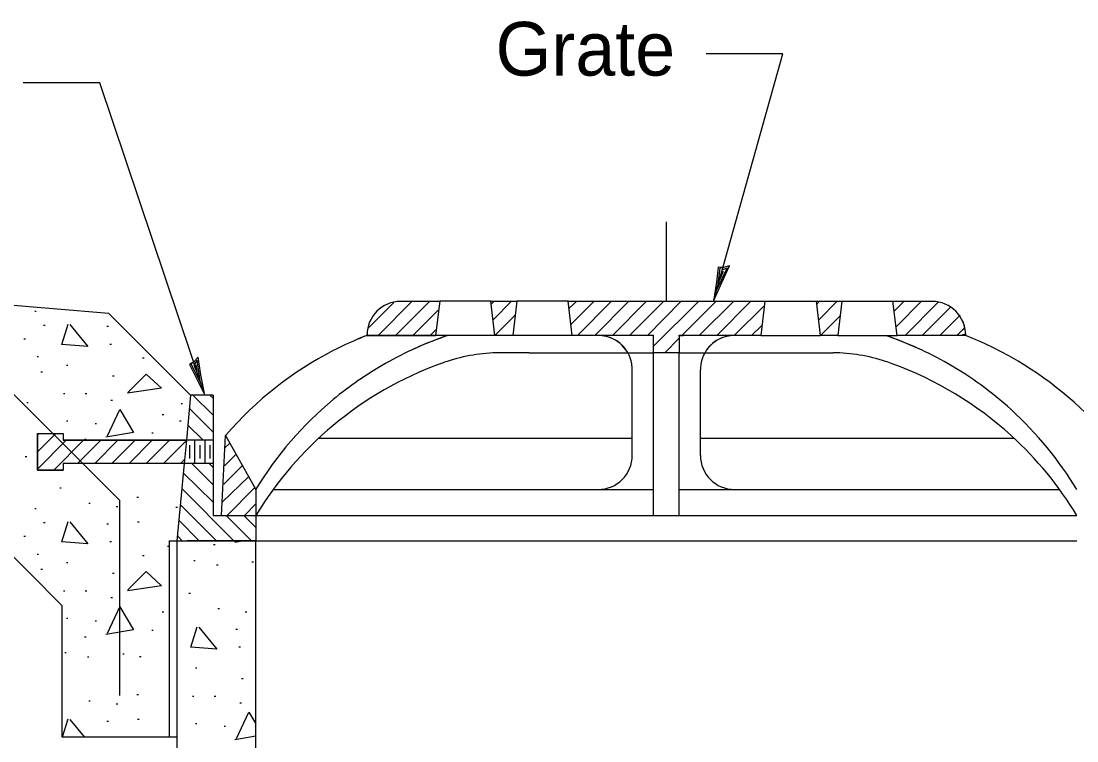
# Model space of a CAD drawing. Extents: x 0 to 2.83, y 0 to 1.83.
# Drawn here: x 1.4612 to 1.6906, y 1.0074 to 1.1638 of the extents above; entities that cross this region are included whole.
import ezdxf

# ---------------------------------------------------------------- set-up
doc = ezdxf.new("R2010")
doc.units = 0
doc.layers.add('RD_Pr_Roadway_Notes', color=7, linetype='Continuous')
doc.layers.add('SH_General_Details', color=7, linetype='Continuous')

msp = doc.modelspace()

# ---------------------------------------------------------------- linework, layer by layer
at = {"layer": 'RD_Pr_Roadway_Notes'}
for p, q in [((1.6267054945096968, 1.1567674830560892), (1.6100388278432785, 1.1567674830560892)), ((1.61164716117239, 1.102965816379091), (1.6267054945096968, 1.1567674830560892)), ((1.4782688278422356, 1.1504041497116295), (1.4616021611758172, 1.1504041497116295)), ((1.5010554945141672, 1.0825408163865415), (1.4782688278422356, 1.1504041497116295))]:
    msp.add_line(p, q, dxfattribs=at)
for points in [[(1.6138154945046306, 1.1103041497272759), (1.6126471611723898, 1.1103624830444663), (1.612252161172092, 1.1071191497248916), (1.61164716117239, 1.102965816379091), (1.6134304945141673, 1.1070774830584733), (1.6151371611819267, 1.1106424830560893), (1.6138154945046306, 1.1103041497272759), (1.6129971611768603, 1.1101774830621987), (1.6124054945178925, 1.1056591497262327), (1.6145688278541563, 1.1101758163770048), (1.613435494509399, 1.1097341497143118), (1.613005494521618, 1.1077008163933961), (1.6138371611700058, 1.1095391497214644)], [(1.4987238278456627, 1.0898291497235506), (1.4977254945107399, 1.0892224830587713), (1.4992221611805856, 1.0863174830478934), (1.5010554945141672, 1.0825408163865415), (1.5002188278504311, 1.0869441497129708), (1.499627161172092, 1.090852483054003), (1.4987238278456627, 1.0898291497235506), (1.498118827846706, 1.0892641497259348), (1.5001688278385101, 1.085195816378048), (1.4994204945035874, 1.0901458163862436), (1.4987304945059716, 1.0891441497211665), (1.4995171611771583, 1.087220816393694), (1.4991721611887812, 1.089207483053705)]]:
    msp.add_lwpolyline(points, dxfattribs=at)
at = {"layer": 'SH_General_Details'}
for p, q in [((1.6014121611782013, 1.102965816379091), (1.6014121611782013, 1.120245816389969)), ((1.4802554945216178, 1.100294149716696), (1.376515494512081, 1.1089208163817732)), ((1.5436188278467058, 1.102965816379091), (1.5521254945070146, 1.102965816379091)), ((1.5521254945070146, 1.102965816379091), (1.5512338278562425, 1.0955291497116297)), ((1.5632504945070147, 1.102965816379091), (1.5521254945070146, 1.102965816379091)), ((1.5641421611771582, 1.0955291497116297), (1.5632504945070147, 1.102965816379091)), ((1.5632504945070147, 1.102965816379091), (1.568902161187738, 1.102965816379091)), ((1.568902161187738, 1.102965816379091), (1.5680088278517723, 1.0955291497116297)), ((1.5800271611877381, 1.102965816379091), (1.568902161187738, 1.102965816379091)), ((1.5809188278385102, 1.0955291497116297), (1.5800271611877381, 1.102965816379091)), ((1.5800271611877381, 1.102965816379091), (1.6227988278538583, 1.102965816379091)), ((1.6227988278538583, 1.102965816379091), (1.6219054945178926, 1.0955291497116297)), ((1.6227988278538583, 1.102965816379091), (1.6339821611710488, 1.102965816379091)), ((1.6339821611710488, 1.102965816379091), (1.6395154945120811, 1.102965816379091)), ((1.6348754945070147, 1.0955291497116297), (1.6339821611710488, 1.102965816379091)), ((1.6395154945120811, 1.102965816379091), (1.6386221611768603, 1.0955291497116297)), ((1.6395154945120811, 1.102965816379091), (1.6506388278470039, 1.102965816379091)), ((1.6506388278470039, 1.102965816379091), (1.6591454945073127, 1.102965816379091)), ((1.6515321611829696, 1.0955291497116297), (1.6506388278470039, 1.102965816379091)), ((1.4641188278467059, 1.1008191497129707), (1.4644521611795425, 1.1008191497129707)), ((1.4980104945168495, 1.0825408163865415), (1.4802554945216178, 1.100294149716696)), ((1.46605382784909, 1.0978091497225075), (1.4663871611819266, 1.0978091497225075)), ((1.4798121611744761, 1.0975224830513208), (1.4801454945073127, 1.0975224830513208)), ((1.4617538278371691, 1.0948008163770049), (1.4620871611700057, 1.0948008163770049)), ((1.5363021611840129, 1.0955291497116297), (1.5363021611840129, 1.0956474830513208)), ((1.5363021611840129, 1.0955291497116297), (1.5512338278562425, 1.0955291497116297)), ((1.5512338278562425, 1.0955291497116297), (1.5363021611840129, 1.0955291497116297)), ((1.5363338278398513, 1.0956191497248917), (1.536332161174774, 1.0956191497248917)), ((1.5363538278408944, 1.0956191497248917), (1.5363538278408944, 1.0955541497272758)), ((1.5641421611771582, 1.0955291497116297), (1.5512338278562425, 1.0955291497116297)), ((1.5680088278517723, 1.0955291497116297), (1.5641421611771582, 1.0955291497116297)), ((1.5809188278385102, 1.0955291497116297), (1.5680088278517723, 1.0955291497116297)), ((1.5865704945192336, 1.0955291497116297), (1.5809188278385102, 1.0955291497116297)), ((1.5985871611700058, 1.0955291497116297), (1.5865704945192336, 1.0955291497116297)), ((1.5985871611700058, 1.0917824830611556), (1.5985871611700058, 1.0956191497248917)), ((1.5985871611700058, 1.0925891497140139), (1.5985871611700058, 1.0955291497116297)), ((1.6040604945093988, 1.0955291497116297), (1.6050704945192336, 1.0955291497116297)), ((1.60417882784909, 1.0956191497248917), (1.60417882784909, 1.0917824830611556)), ((1.6219054945178926, 1.0955291497116297), (1.60417882784909, 1.0955291497116297)), ((1.60417882784909, 1.0955291497116297), (1.60417882784909, 1.0925891497140139)), ((1.6219054945178926, 1.0955291497116297), (1.6348754945070147, 1.0955291497116297)), ((1.6386221611768603, 1.0955291497116297), (1.6348754945070147, 1.0955291497116297)), ((1.6386221611768603, 1.0955291497116297), (1.6515321611829696, 1.0955291497116297)), ((1.6664621611700057, 1.0955291497116297), (1.6515321611829696, 1.0955291497116297)), ((1.6664621611700057, 1.0956474830513208), (1.66572549451074, 1.0956474830513208)), ((1.6664621611700057, 1.0955291497116297), (1.6664621611700057, 1.0956474830513208)), ((1.480457161174774, 1.0936541497116297), (1.4807904945083559, 1.0936541497116297)), ((1.4825121611819267, 1.059745816389969), (1.4521688278385103, 1.0900891497140137)), ((1.464620494511783, 1.090930816392353), (1.4649538278446197, 1.090930816392353)), ((1.4875504945189355, 1.0906441497211663), (1.4878838278517723, 1.0906441497211663)), ((1.5715788278446197, 1.0917824830611556), (1.5651538278528152, 1.0917824830611556)), ((1.5715788278446197, 1.0917824830611556), (1.5985871611700058, 1.0917824830611556)), ((1.5985871611700058, 1.0893424830441683), (1.5985871611700058, 1.0917824830611556)), ((1.60417882784909, 1.0917824830611556), (1.5985871611700058, 1.0917824830611556)), ((1.60417882784909, 1.0917824830611556), (1.6376104945213197, 1.0917824830611556)), ((1.60417882784909, 1.0893424830441683), (1.60417882784909, 1.0917824830611556)), ((1.4654804945059716, 1.0876341497105866), (1.4658138278395534, 1.0876341497105866)), ((1.4709988278419375, 1.0890674830478935), (1.471332161174774, 1.0890674830478935)), ((1.5939471611843108, 1.0694741497238487), (1.5939471611843108, 1.088094149728617)), ((1.5985871611700058, 1.056445816378048), (1.5985871611700058, 1.0893424830441683)), ((1.60417882784909, 1.056445816378048), (1.60417882784909, 1.0893424830441683)), ((1.6088188278541564, 1.0694741497238487), (1.6088188278541564, 1.088094149728617)), ((1.4810304945178925, 1.086774149716398), (1.4813638278514742, 1.086774149716398)), ((1.462398827837467, 1.0809708163936942), (1.4627321611710489, 1.0809708163936942)), ((1.4703538278408943, 1.082905816376707), (1.470687161174476, 1.082905816376707)), ((1.4750821611747742, 1.082905816376707), (1.4754154945083557, 1.082905816376707)), ((1.4806721611887812, 1.0814724830587714), (1.4810054945216178, 1.0814724830587714)), ((1.4959354945093988, 1.080755816380432), (1.4962688278422356, 1.080755816380432)), ((1.4980104945168495, 1.0825408163865415), (1.4970838278398513, 1.0727708163862435)), ((1.502870494511783, 1.0825408163865415), (1.4980104945168495, 1.0825408163865415)), ((1.502870494511783, 1.0825408163865415), (1.502870494511783, 1.056445816378048)), ((1.4700121611819266, 1.0368891497259347), (1.4272871611782014, 1.0796141497095435)), ((1.4709971611768602, 1.0769824830492347), (1.471330494509697, 1.0769824830492347)), ((1.4772321611710488, 1.0764091497262327), (1.4775654945046306, 1.0764091497262327)), ((1.49185049451074, 1.078344149728617), (1.4921838278443216, 1.078344149728617)), ((1.4955771611795425, 1.0769824830492347), (1.495910494513124, 1.0769824830492347)), ((1.4647504945070147, 1.0742458163899689), (1.4647504945070147, 1.066235816379389)), ((1.4647504945070147, 1.0742458163899689), (1.47030382784909, 1.0742458163899689)), ((1.4647504945070147, 1.074005816380432), (1.4649888278514742, 1.0742458163899689)), ((1.4647504945070147, 1.0702424830598145), (1.4687221611805856, 1.0742458163899689)), ((1.47030382784909, 1.0742458163899689), (1.47030382784909, 1.0727708163862435)), ((1.4895571611792444, 1.0744041497116297), (1.489890494512081, 1.0744041497116297)), ((1.5047138278551995, 1.056445816378048), (1.5056071611710489, 1.0738158163828164)), ((1.5056071611710489, 1.0738158163828164), (1.512150494522661, 1.0620374830563872)), ((1.50567882784909, 1.0737858163913099), (1.50567882784909, 1.0739041497116297)), ((1.4647504945070147, 1.0664808163841575), (1.4709904945165515, 1.0727708163862435)), ((1.4682388278514742, 1.066235816379389), (1.4747221611805856, 1.0727708163862435)), ((1.4970838278398513, 1.0727708163862435), (1.47030382784909, 1.0727708163862435)), ((1.4734354945093988, 1.0677108163838593), (1.4784554945096968, 1.0727708163862435)), ((1.4749388278395532, 1.0729708163936942), (1.47527216117239, 1.0729708163936942)), ((1.477167161173433, 1.0677108163838593), (1.4821871611744761, 1.0727708163862435)), ((1.480900494522661, 1.0677108163838593), (1.4859204945035873, 1.0727708163862435)), ((1.484632161186695, 1.0677108163838593), (1.489652161187738, 1.0727708163862435)), ((1.4883654945165514, 1.0677108163838593), (1.4933854945168494, 1.0727708163862435)), ((1.4920971611805856, 1.0677108163838593), (1.497080494509697, 1.0727324830492346)), ((1.49392882784909, 1.0728274830584734), (1.4942621611819267, 1.0728274830584734)), ((1.502870494511783, 1.0727708163862435), (1.4970838278398513, 1.0727708163862435)), ((1.4977638278470038, 1.0716641497214643), (1.4977638278470038, 1.0688174830478936)), ((1.498870494511783, 1.0727708163862435), (1.498870494511783, 1.0677108163838593)), ((1.4999771611758173, 1.0716641497214643), (1.4999771611758173, 1.0688174830478936)), ((1.5010838278398513, 1.0727708163862435), (1.5010838278398513, 1.0677108163838593)), ((1.5021888278395532, 1.0716641497214643), (1.5021888278395532, 1.0688174830478936)), ((1.52577216117239, 1.0732208163936943), (1.5289854945213197, 1.0732208163936943)), ((1.5289854945213197, 1.0732208163936943), (1.5939471611843108, 1.0732208163936943)), ((1.6088188278541564, 1.0732208163936943), (1.6763371611700058, 1.0732208163936943)), ((1.6763371611700058, 1.0732208163936943), (1.6769921611816285, 1.0732208163936943)), ((1.4620421611734329, 1.0692441497248917), (1.4623754945070147, 1.0692441497248917)), ((1.47030382784909, 1.0677108163838593), (1.47030382784909, 1.066235816379389)), ((1.4966038278408944, 1.0677108163838593), (1.47030382784909, 1.0677108163838593)), ((1.4966038278408944, 1.0677108163838593), (1.4950121611819267, 1.0509124830563872)), ((1.4958288278446197, 1.0677108163838593), (1.4966854945093988, 1.068574149728319)), ((1.502870494511783, 1.0677108163838593), (1.4966038278408944, 1.0677108163838593)), ((1.4647504945070147, 1.066235816379389), (1.47030382784909, 1.066235816379389)), ((1.4695654945046306, 1.062437483052662), (1.4698988278374672, 1.062437483052662)), ((1.4863321611747742, 1.060430816392353), (1.4866654945083557, 1.060430816392353)), ((1.512150494522661, 1.0620374830563872), (1.512150494522661, 1.056445816378048)), ((1.51589716117239, 1.0620374830563872), (1.5289854945213197, 1.0620374830563872)), ((1.5289854945213197, 1.0620374830563872), (1.5985871611700058, 1.0620374830563872)), ((1.60417882784909, 1.0620374830563872), (1.6763371611700058, 1.0620374830563872)), ((1.6763371611700058, 1.0620374830563872), (1.6868671611816286, 1.0620374830563872)), ((1.4641188278467059, 1.0579224830468505), (1.4644521611795425, 1.0579224830468505)), ((1.475870494511783, 1.0590691497129707), (1.4762038278446197, 1.0590691497129707)), ((1.4818188278541564, 1.058352483054003), (1.4821521611877382, 1.058352483054003)), ((1.4825121611819267, 1.059745816389969), (1.4825121611819267, 1.0173174830478935)), ((1.4947888278432786, 1.0582091497187822), (1.4951221611768604, 1.0582091497187822)), ((1.502870494511783, 1.056445816378048), (1.5047138278551995, 1.056445816378048)), ((1.5047138278551995, 1.056445816378048), (1.512150494522661, 1.056445816378048)), ((1.512150494522661, 1.056445816378048), (1.512150494522661, 1.0509124830563872)), ((1.512150494522661, 1.056445816378048), (1.5289854945213197, 1.056445816378048)), ((1.5289854945213197, 1.056445816378048), (1.6763371611700058, 1.056445816378048)), ((1.6763371611700058, 1.056445816378048), (1.6906154945165515, 1.056445816378048)), ((1.46605382784909, 1.0549124830563872), (1.4663871611819266, 1.0549124830563872)), ((1.4798121611744761, 1.0546258163852005), (1.4801454945073127, 1.0546258163852005)), ((1.48647549451074, 1.0550558163923531), (1.4868088278443217, 1.0550558163923531)), ((1.4617538278371691, 1.0519041497116297), (1.4620871611700057, 1.0519041497116297)), ((1.4933454945155082, 1.0509124830563872), (1.4933454945155082, 1.0083274830584734)), ((1.4933454945155082, 1.0509124830563872), (1.4950121611819267, 1.0509124830563872)), ((1.4950121611819267, 1.0509124830563872), (1.512150494522661, 1.0509124830563872)), ((1.4950121611819267, 1.0509124830563872), (1.4950121611819267, 0.9625641497177391)), ((1.512150494522661, 1.0509124830563872), (1.497218827850431, 1.0509124830563872)), ((1.512150494522661, 1.0509124830563872), (1.5289854945213197, 1.0509124830563872)), ((1.512150494522661, 0.9165074830455093), (1.512150494522661, 1.0509124830563872)), ((1.5289854945213197, 1.0509124830563872), (1.6763371611700058, 1.0509124830563872)), ((1.6763371611700058, 1.0509124830563872), (1.6906154945165515, 1.0509124830563872)), ((1.480457161174774, 1.0507574830455093), (1.4807904945083559, 1.0507574830455093)), ((1.4929971611768602, 1.0497541497153549), (1.4933304945096968, 1.0497541497153549)), ((1.5029838278562426, 1.0500874830489366), (1.5033171611890792, 1.0500874830489366)), ((1.464620494511783, 1.0480341497262329), (1.4649538278446197, 1.0480341497262329)), ((1.4875504945189355, 1.0477474830550462), (1.4878838278517723, 1.0477474830550462)), ((1.4986854945093988, 1.0466474830513208), (1.4990188278422354, 1.0466474830513208)), ((1.511297161188781, 1.0463608163793892), (1.511630494521618, 1.0463608163793892)), ((1.4654804945059716, 1.0447374830444662), (1.4658138278395534, 1.0447374830444662)), ((1.4709988278419375, 1.0461708163817733), (1.471332161174774, 1.0461708163817733)), ((1.4950121611819267, 1.0447841497262327), (1.4950771611795424, 1.0447841497262327)), ((1.503628827837169, 1.045715816379091), (1.5039621611700058, 1.045715816379091)), ((1.4810304945178925, 1.0438774830502777), (1.4813638278514742, 1.0438774830502777)), ((1.4703538278408943, 1.0400091497105866), (1.470687161174476, 1.0400091497105866)), ((1.4750821611747742, 1.0400091497105866), (1.4754154945083557, 1.0400091497105866)), ((1.4976104945213198, 1.0395541497272758), (1.4979438278541564, 1.0395541497272758)), ((1.4806721611887812, 1.0385758163933962), (1.4810054945216178, 1.0385758163933962)), ((1.4700121611819266, 1.0368891497259347), (1.4700121611819266, 1.0083274830584734)), ((1.49185049451074, 1.035447483043125), (1.4921838278443216, 1.035447483043125)), ((1.5039154945083557, 1.0361858163875848), (1.5042488278419375, 1.0361858163875848)), ((1.5098638278514742, 1.035469149728617), (1.5101971611843108, 1.035469149728617)), ((1.4709971611768602, 1.0340858163838593), (1.471330494509697, 1.0340858163838593)), ((1.4772321611710488, 1.0335124830608575), (1.4775654945046306, 1.0335124830608575)), ((1.4895571611792444, 1.0315074830455093), (1.489890494512081, 1.0315074830455093)), ((1.5078571611710487, 1.0317424830598145), (1.5081904945046305, 1.0317424830598145)), ((1.4749388278395532, 1.030074149728319), (1.47527216117239, 1.030074149728319)), ((1.470640494512081, 1.0266341497105866), (1.4709738278456628, 1.0266341497105866)), ((1.4755838278398512, 1.0257024830584733), (1.475917161173433, 1.0257024830584733)), ((1.483252161172092, 1.0263474830587713), (1.4835854945049285, 1.0263474830587713)), ((1.4869054945178926, 1.025774149716398), (1.4872388278514743, 1.025774149716398)), ((1.508502161172092, 1.0278741497201234), (1.5088354945049285, 1.0278741497201234)), ((1.4990438278385103, 1.0232874830563872), (1.4993771611720919, 1.0232874830563872)), ((1.5090754945144653, 1.0209941497248918), (1.5094088278480469, 1.0209941497248918)), ((1.4863321611747742, 1.0175341497262327), (1.4866654945083557, 1.0175341497262327)), ((1.4983988278374671, 1.0171258163852006), (1.498732161171049, 1.0171258163852006)), ((1.503127161172092, 1.0171258163852006), (1.5034604945049286, 1.0171258163852006)), ((1.475870494511783, 1.0161724830468504), (1.4762038278446197, 1.0161724830468504)), ((1.4818188278541564, 1.0154558163886278), (1.4821521611877382, 1.0154558163886278)), ((1.5087171611853538, 1.0156924830478935), (1.5090504945189356, 1.0156924830478935)), ((1.48647549451074, 1.0121591497262328), (1.4868088278443217, 1.0121591497262328)), ((1.4798121611744761, 1.0117291497190801), (1.4801454945073127, 1.0117291497190801)), ((1.499042161173433, 1.0112024830584734), (1.4993754945070146, 1.0112024830584734)), ((1.505277161187738, 1.010629149715355), (1.5056104945213198, 1.010629149715355)), ((1.4700121611819266, 1.0083274830584734), (1.4950121611819267, 1.0083274830584734))]:
    msp.add_line(p, q, dxfattribs=at)
for points in [[(1.5365988278456628, 1.0971358163957803), (1.542132161186695, 1.1026674830516188)], [(1.5387404945165515, 1.0955291497116297), (1.5461171611816287, 1.102965816379091)], [(1.5425488278538584, 1.0955291497116297), (1.5499838278562426, 1.102965816379091)], [(1.5632504945070147, 1.1022524830502778), (1.5639638278551995, 1.102965816379091)], [(1.5637854945131242, 1.0989208163817732), (1.5677121611700058, 1.102965816379091)], [(1.5802054945096968, 1.1013591497143118), (1.5819304945141672, 1.102965816379091)], [(1.5806804945141673, 1.097969149728617), (1.5856771611840128, 1.102965816379091)], [(1.5821088278562425, 1.0955291497116297), (1.5894854945213197, 1.102965816379091)], [(1.5858571611710488, 1.0955291497116297), (1.5932338278562426, 1.102965816379091)], [(1.5896638278432786, 1.0955291497116297), (1.5971004945107399, 1.102965816379091)], [(1.5934121611782013, 1.0955291497116297), (1.6008471611805855, 1.102965816379091)], [(1.5972788278528154, 1.0955291497116297), (1.6045954945155083, 1.102965816379091)], [(1.5985871611700058, 1.0932091497187821), (1.6084621611700056, 1.102965816379091)], [(1.604773827837467, 1.0955291497116297), (1.6122088278398512, 1.102965816379091)], [(1.6085204945073126, 1.0955291497116297), (1.6160171611771583, 1.102965816379091)], [(1.6123888278470038, 1.0955291497116297), (1.619765494512081, 1.102965816379091)], [(1.6161354945168493, 1.0955291497116297), (1.6227388278514743, 1.1020724830431252)], [(1.634042161173433, 1.1022524830502778), (1.6346971611843109, 1.102965816379091)], [(1.6345188278422356, 1.0989208163817732), (1.638503827837169, 1.102965816379091)], [(1.650937161174476, 1.1008841497105866), (1.6530771611795425, 1.102965816379091)], [(1.6513538278408944, 1.0974341497225075), (1.6568254945144651, 1.102965816379091)], [(1.653257161186695, 1.0955291497116297), (1.6604538278446197, 1.102787483056387)], [(1.657003827837169, 1.0955291497116297), (1.663132161186695, 1.101715816379091)], [(1.5462954945035874, 1.0955291497116297), (1.5518288278446197, 1.1010624830526619)], [(1.5641421611771582, 1.0955291497116297), (1.5685454945035875, 1.0999324830574302)], [(1.6348754945070147, 1.0955291497116297), (1.639158827848047, 1.0998124830526619)], [(1.6608121611744762, 1.0955291497116297), (1.665093827850431, 1.0998124830526619), (1.6652138278551996, 1.0999324830574302)], [(1.4717454945117832, 1.0979091497262328), (1.4756688278385102, 1.0931524830465524), (1.4699938278467057, 1.093570816378048), (1.4714121611782014, 1.0979941497248917)], [(1.5499838278562426, 1.0954691497286169), (1.5512938278385102, 1.0967791497116297)], [(1.6198838278517722, 1.0955291497116297), (1.6222038278446196, 1.0977908163865415)], [(1.6645004945070148, 1.0955291497116297), (1.666283827848047, 1.097254149715355)], [(1.66572549451074, 1.0966741497119277), (1.666257161186695, 1.0972058163886278)], [(1.5680088278517723, 1.0955291497116297), (1.5680688278541564, 1.095707483053705)], [(1.601025494522661, 1.0917824830611556), (1.60417882784909, 1.0949341497225076)], [(1.4843471611805856, 1.0831391497259348), (1.4883538278408943, 1.0871441497211665), (1.4916921611890792, 1.0840574830574303), (1.4842754945226608, 1.0829708163936942)], [(1.502870494511783, 1.0782191497286169), (1.4985088278517722, 1.0825408163865415)], [(1.502870494511783, 1.0818841497105864), (1.502207161174774, 1.0825408163865415)], [(1.4799254945189355, 1.073707483053705), (1.4825954945155084, 1.0794658163790911), (1.4855988278456627, 1.074457483053705), (1.4795904945202767, 1.0734558163886279)], [(1.502870494511783, 1.074554149727276), (1.4977354945213197, 1.0796424830560891)], [(1.5007021611795424, 1.0727708163862435), (1.49739716117239, 1.0760774830584734)], [(1.5054271611840129, 1.0710808163886278), (1.5064988278419376, 1.0721508163814752)], [(1.505368827846706, 1.0672141497140137), (1.5078671611816286, 1.0697124830489366)], [(1.502870494511783, 1.0631074830492346), (1.4982688278422356, 1.0677108163838593)], [(1.502870494511783, 1.0668558163841575), (1.5020154945120812, 1.0677108163838593)], [(1.5051904945046304, 1.063227483054003), (1.5091754945189355, 1.0672141497140137)], [(1.502870494511783, 1.0593008163770048), (1.4964121611782013, 1.0656908163828163)], [(1.5048921611771582, 1.0593008163770048), (1.5105438278385102, 1.064834149718782)], [(1.5059638278551994, 1.056445816378048), (1.5118538278408944, 1.0623941497211664)], [(1.507390494512081, 1.0509124830563872), (1.4960888278551996, 1.0622808163767068)], [(1.5036438278422355, 1.0509124830563872), (1.4957588278517722, 1.0587974830468505)], [(1.5097104945049284, 1.056445816378048), (1.5122088278398513, 1.0589441497129708)], [(1.511257161186695, 1.0509124830563872), (1.50572549451074, 1.056445816378048)], [(1.512150494522661, 1.0538291497235506), (1.5095321611829697, 1.056445816378048)], [(1.4717454945117832, 1.0550124830608576), (1.4756688278385102, 1.050255816380432), (1.4699938278467057, 1.0506741497119276), (1.4714121611782014, 1.0550974830587714)], [(1.4998371611700057, 1.0509124830563872), (1.4954371611744761, 1.05541081639131)], [(1.4961938278541564, 1.0509124830563872), (1.4951154945165515, 1.052015816391012)], [(1.5096754945189357, 1.0509124830563872), (1.5076354945168495, 1.0505724830431251)], [(1.5079704945155084, 1.0508241497283188), (1.5080121611819266, 1.0509124830563872)], [(1.4843471611805856, 1.0402424830598145), (1.4883538278408943, 1.044247483055046), (1.4916921611890792, 1.04116081639131), (1.4842754945226608, 1.040074149728319)], [(1.4799254945189355, 1.0308108163875846), (1.4825954945155084, 1.0365691497129708), (1.4855988278456627, 1.0315608163875847), (1.4795904945202767, 1.0305591497225075)], [(1.4997904945083558, 1.0321291497153549), (1.5037138278551996, 1.0273724830550461), (1.4980388278432786, 1.0277908163865417), (1.499457161174774, 1.0322141497140138)], [(1.4701704945035874, 1.0083274830584734), (1.4714121611782014, 1.0122008163933962)], [(1.4717454945117832, 1.0121158163947372), (1.474870494511783, 1.0083274830584734)], [(1.5079704945155084, 1.0079274830621987), (1.510640494512081, 1.0136858163875846), (1.512150494522661, 1.0111674830516189)], [(1.512150494522661, 1.008429149727276), (1.5076354945168495, 1.0076758163770048)]]:
    msp.add_lwpolyline(points, dxfattribs=at)
msp.add_lwpolyline([(1.4647504945070147, 1.0742458163899689), (1.47030382784909, 1.0742458163899689), (1.47030382784909, 1.0727708163862435), (1.4970838278398513, 1.0727708163862435), (1.4966038278408944, 1.0677108163838593), (1.47030382784909, 1.0677108163838593), (1.47030382784909, 1.066235816379389), (1.4647504945070147, 1.066235816379389)], close=True, dxfattribs=at)
for centre, radius, start, end in [((1.5436494199105202, 1.095618753532818), 0.007317038426422116, 90, 180), ((1.6591158134610056, 1.095618753532818), 0.007317038426433107, 0, 90), ((1.6591158134610056, 1.095618753532818), 0.007317038426433107, 5.684341886080802e-14, 25.29333611111116), ((1.5647082057461739, 1.0228053245348243), 0.07807814250556673, 111.29333611111112, 115.72332222222222), ((1.5647082057461739, 1.0228053245348243), 0.07807814250556673, 111.29333611111112, 112.83599444444445), ((1.5788961165413855, 1.021556074519953), 0.07807814250666426, 108.66095833333338, 119.61304722222229), ((1.578896483765602, 1.021556074519953), 0.07807814250666006, 108.66095833333338, 114.50925000000007), ((1.5865704480872154, 1.0881232535046845), 0.007406269982488054, 37.14338611111112, 90.00609166666669), ((1.5865700808831154, 1.0881232535046845), 0.007406269982499044, 9.688786111111112, 90.00000000000001), ((1.6161951524884104, 1.0881232535046845), 0.007406269983752143, 90, 170.1939083333333), ((1.6161955197126268, 1.0881232535046845), 0.007406269983752143, 90.00748055555556, 142.85882222222222), ((1.6237798846826552, 1.021645673871538), 0.07807814250613083, 65.39454444444445, 71.13070277777778), ((1.6237798846826552, 1.021645306666693), 0.07807814250613083, 60.18200555555556, 71.13021666666667), ((1.637967795477867, 1.0228053245348243), 0.07807814250439825, 64.24156111111111, 68.61056111111111), ((1.637968162682712, 1.0228053245348243), 0.07807814250439711, 67.55092222222223, 68.61081111111112), ((1.5647082057461739, 1.0228053245348243), 0.07807814250556673, 117.21783333333335, 139.14980000000003), ((1.5647082057461739, 1.0228053245348243), 0.07807814250556673, 115.72332222222222, 117.21783333333333), ((1.637967795477867, 1.0228053245348243), 0.07807814250439825, 60.550250000000005, 64.24155833333334), ((1.5789853486881256, 1.016023681621006), 0.0780781461337555, 108.86978611111113, 109.92712222222224), ((1.565413975384891, 1.054404556215307), 0.03737566697394138, 90.39795277777779, 108.21226111111112), ((1.637351257986635, 1.054404556215307), 0.03737566695340838, 71.7877388888889, 89.60204722222223), ((1.6237798846826552, 1.016023681621006), 0.07807814250613083, 70.01129722222223, 71.13021666666667), ((1.637967795477867, 1.0228053245348243), 0.07807814250439825, 40.815083333333334, 60.550250000000005), ((1.5788961165413855, 1.021556074519953), 0.07807814250666426, 119.70235000000001, 129.728925), ((1.5789853486881256, 1.016023681621006), 0.0780781461337555, 110.05023888888894, 129.80557222222228), ((1.5788961165413855, 1.021556074519953), 0.07807814250666426, 119.61304722222222, 119.70235), ((1.5789853486881256, 1.016023681621006), 0.0780781461337555, 109.9048138888889, 110.05023888888888), ((1.5865700808831154, 1.0881232535046845), 0.007406269982499044, 0, 9.688786111111112), ((1.6161951524884104, 1.0881232535046845), 0.007406269983752143, 170.19390833333333, 180), ((1.6237798846826552, 1.016023681621006), 0.07807814250613083, 47.734977777777786, 70.01556388888889), ((1.6237798846826552, 1.021645306666693), 0.07807814250613083, 47.734977777777786, 60.18627222222223), ((1.5788961165413855, 1.021556074519953), 0.07807814250666426, 129.728925, 148.71797222222222), ((1.6237798846826552, 1.021645306666693), 0.07807814250613083, 47.642544444444454, 47.734977777777786), ((1.6237798846826552, 1.021645306666693), 0.07807814250613083, 31.16581666666667, 47.642544444444454), ((1.5789853486881256, 1.016023681621006), 0.0780781461337555, 129.80557222222222, 148.83418333333333), ((1.6237798846826552, 1.016023681621006), 0.07807814250613083, 47.642544444444454, 47.734977777777786), ((1.6237798846826552, 1.016023681621006), 0.07807814250613083, 31.16581666666667, 47.642544444444454), ((1.5865700808831154, 1.069473735531172), 0.007406269982488054, 270, 0), ((1.6161951524884104, 1.069473735531172), 0.007406269983752143, 180, 270)]:
    msp.add_arc(centre, radius, start, end, dxfattribs=at)

# ---------------------------------------------------------------- texts
at = {"layer": 'RD_Pr_Roadway_Notes'}
msp.add_text('Grate', height=0.011666669999999999, dxfattribs=at).set_placement((1.5642790339169754, 1.152005816380432))

doc.saveas('drawing.dxf')
